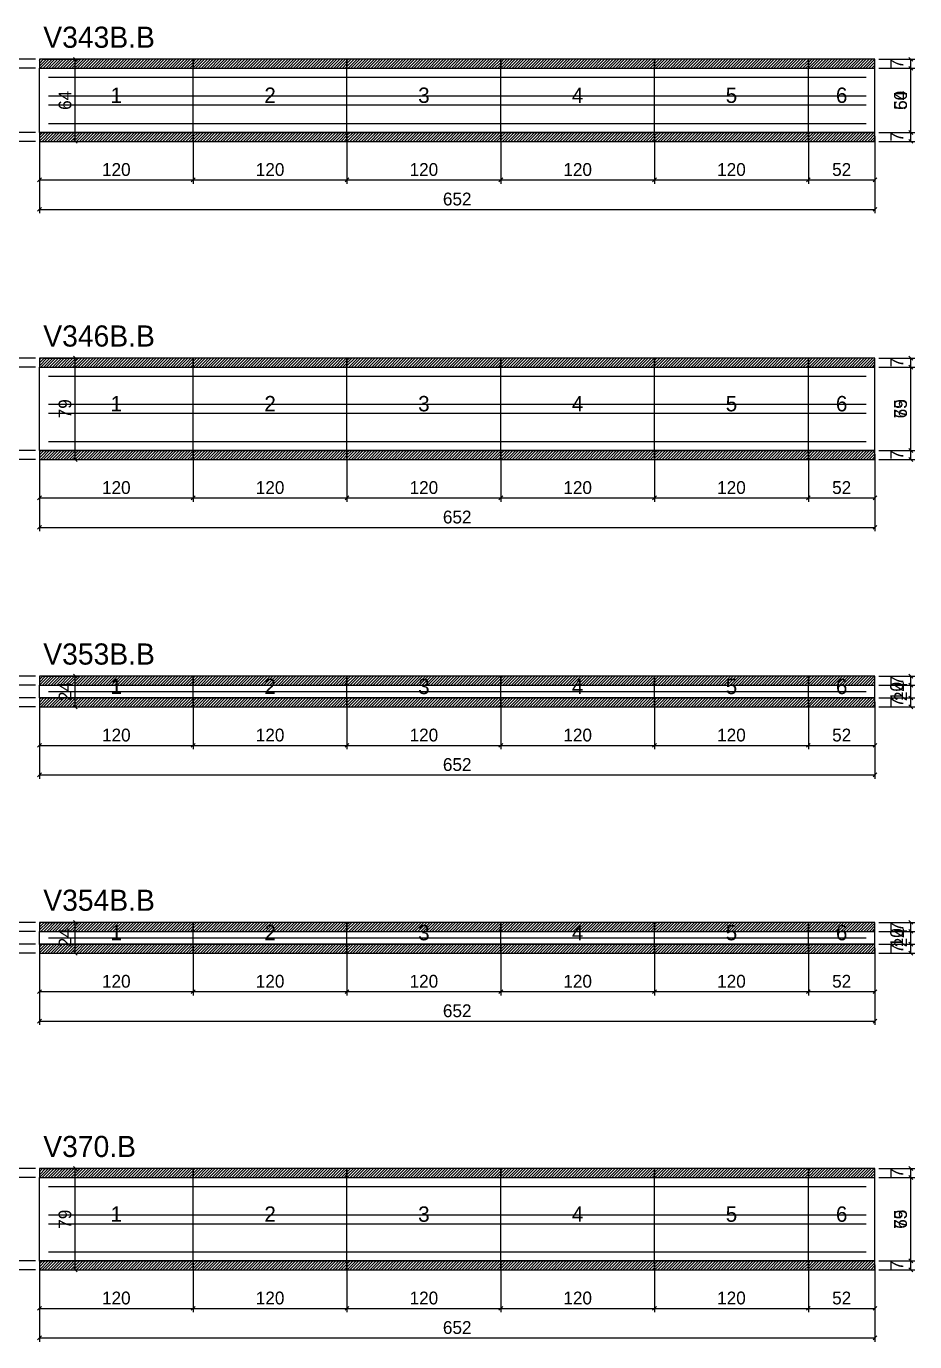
# Model space of a CAD drawing. Extents: x -9000 to 3070, y -16391 to 1250.
# Drawn here: x 900 to 1593, y -7518 to -6492 of the extents above; entities that cross this region are included whole.
import ezdxf
from ezdxf.enums import TextEntityAlignment as Align

# ---------------------------------------------------------------- set-up
doc = ezdxf.new("R2010")
doc.units = 0
for name, color, linetype in [('5', 5, 'Continuous'), ('COTA', 241, 'Continuous'), ('NOMENCLATURA', 7, 'Continuous'), ('Painéis', 200, 'Continuous'), ('SARR_2.2x5', 40, 'Continuous'), ('SARR_2.2x7', 40, 'Continuous'), ('SCO-___-LAJ', 224, 'Continuous')]:
    doc.layers.add(name, color=color, linetype=linetype)
doc.dimstyles.new('PAINEL', dxfattribs={"dimtxt": 10, "dimasz": 3, "dimexe": 3, "dimexo": 3, "dimgap": 3, "dimtad": 1, "dimblk": 'OBLIQUE', "dimblk1": 'OBLIQUE', "dimcen": 2.5, "dimclrd": 4, "dimclre": 4, "dimclrt": 240, "dimazin": 3, "dimtfac": 1, "dimtmove": 0, "dimatfit": 3})

# ---------------------------------------------------------------- blocks, each defined once
blk = doc.blocks.new('_OBLIQUE')
at = {"color": 0, "linetype": 'BYBLOCK'}
blk.add_line((-0.5, -0.5), (0.5, 0.5), dxfattribs=at)

msp = doc.modelspace()

# ---------------------------------------------------------------- hatches: boundary and pattern name
at = {"layer": 'COTA'}
h = msp.add_hatch(dxfattribs=at)
h.set_pattern_fill('ANSI31', scale=0.5)
h.paths.add_polyline_path([(910, -6525), (1030, -6525), (1030, -6518), (910, -6518)])
h = msp.add_hatch(dxfattribs=at)
h.set_pattern_fill('ANSI31', scale=0.5)
h.paths.add_polyline_path([(1030, -6525), (1150, -6525), (1150, -6518), (1030, -6518)])
h = msp.add_hatch(dxfattribs=at)
h.set_pattern_fill('ANSI31', scale=0.5)
h.paths.add_polyline_path([(1150, -6525), (1270, -6525), (1270, -6518), (1150, -6518)])
h = msp.add_hatch(dxfattribs=at)
h.set_pattern_fill('ANSI31', scale=0.5)
h.paths.add_polyline_path([(1270, -6525), (1390, -6525), (1390, -6518), (1270, -6518)])
h = msp.add_hatch(dxfattribs=at)
h.set_pattern_fill('ANSI31', scale=0.5)
h.paths.add_polyline_path([(1390, -6525), (1510, -6525), (1510, -6518), (1390, -6518)])
h = msp.add_hatch(dxfattribs=at)
h.set_pattern_fill('ANSI31', scale=0.5)
h.paths.add_polyline_path([(1510, -6525), (1562, -6525), (1562, -6518), (1510, -6518)])
h = msp.add_hatch(dxfattribs=at)
h.set_pattern_fill('ANSI31', scale=0.5)
h.paths.add_polyline_path([(910, -6582), (1030, -6582), (1030, -6575), (910, -6575)])
h = msp.add_hatch(dxfattribs=at)
h.set_pattern_fill('ANSI31', scale=0.5)
h.paths.add_polyline_path([(1030, -6582), (1150, -6582), (1150, -6575), (1030, -6575)])
h = msp.add_hatch(dxfattribs=at)
h.set_pattern_fill('ANSI31', scale=0.5)
h.paths.add_polyline_path([(1150, -6582), (1270, -6582), (1270, -6575), (1150, -6575)])
h = msp.add_hatch(dxfattribs=at)
h.set_pattern_fill('ANSI31', scale=0.5)
h.paths.add_polyline_path([(1270, -6582), (1390, -6582), (1390, -6575), (1270, -6575)])
h = msp.add_hatch(dxfattribs=at)
h.set_pattern_fill('ANSI31', scale=0.5)
h.paths.add_polyline_path([(1390, -6582), (1510, -6582), (1510, -6575), (1390, -6575)])
h = msp.add_hatch(dxfattribs=at)
h.set_pattern_fill('ANSI31', scale=0.5)
h.paths.add_polyline_path([(1510, -6582), (1562, -6582), (1562, -6575), (1510, -6575)])
h = msp.add_hatch(dxfattribs=at)
h.set_pattern_fill('ANSI31', scale=0.5)
h.paths.add_polyline_path([(910, -6758), (1030, -6758), (1030, -6751), (910, -6751)])
h = msp.add_hatch(dxfattribs=at)
h.set_pattern_fill('ANSI31', scale=0.5)
h.paths.add_polyline_path([(1030, -6758), (1150, -6758), (1150, -6751), (1030, -6751)])
h = msp.add_hatch(dxfattribs=at)
h.set_pattern_fill('ANSI31', scale=0.5)
h.paths.add_polyline_path([(1150, -6758), (1270, -6758), (1270, -6751), (1150, -6751)])
h = msp.add_hatch(dxfattribs=at)
h.set_pattern_fill('ANSI31', scale=0.5)
h.paths.add_polyline_path([(1270, -6758), (1390, -6758), (1390, -6751), (1270, -6751)])
h = msp.add_hatch(dxfattribs=at)
h.set_pattern_fill('ANSI31', scale=0.5)
h.paths.add_polyline_path([(1390, -6758), (1510, -6758), (1510, -6751), (1390, -6751)])
h = msp.add_hatch(dxfattribs=at)
h.set_pattern_fill('ANSI31', scale=0.5)
h.paths.add_polyline_path([(1510, -6758), (1562, -6758), (1562, -6751), (1510, -6751)])
h = msp.add_hatch(dxfattribs=at)
h.set_pattern_fill('ANSI31', scale=0.5)
h.paths.add_polyline_path([(910, -6830), (1030, -6830), (1030, -6823), (910, -6823)])
h = msp.add_hatch(dxfattribs=at)
h.set_pattern_fill('ANSI31', scale=0.5)
h.paths.add_polyline_path([(1030, -6830), (1150, -6830), (1150, -6823), (1030, -6823)])
h = msp.add_hatch(dxfattribs=at)
h.set_pattern_fill('ANSI31', scale=0.5)
h.paths.add_polyline_path([(1150, -6830), (1270, -6830), (1270, -6823), (1150, -6823)])
h = msp.add_hatch(dxfattribs=at)
h.set_pattern_fill('ANSI31', scale=0.5)
h.paths.add_polyline_path([(1270, -6830), (1390, -6830), (1390, -6823), (1270, -6823)])
h = msp.add_hatch(dxfattribs=at)
h.set_pattern_fill('ANSI31', scale=0.5)
h.paths.add_polyline_path([(1390, -6830), (1510, -6830), (1510, -6823), (1390, -6823)])
h = msp.add_hatch(dxfattribs=at)
h.set_pattern_fill('ANSI31', scale=0.5)
h.paths.add_polyline_path([(1510, -6830), (1562, -6830), (1562, -6823), (1510, -6823)])
h = msp.add_hatch(dxfattribs=at)
h.set_pattern_fill('ANSI31', scale=0.5)
h.paths.add_polyline_path([(910, -7006), (1030, -7006), (1030, -6999), (910, -6999)])
h = msp.add_hatch(dxfattribs=at)
h.set_pattern_fill('ANSI31', scale=0.5)
h.paths.add_polyline_path([(1030, -7006), (1150, -7006), (1150, -6999), (1030, -6999)])
h = msp.add_hatch(dxfattribs=at)
h.set_pattern_fill('ANSI31', scale=0.5)
h.paths.add_polyline_path([(1150, -7006), (1270, -7006), (1270, -6999), (1150, -6999)])
h = msp.add_hatch(dxfattribs=at)
h.set_pattern_fill('ANSI31', scale=0.5)
h.paths.add_polyline_path([(1270, -7006), (1390, -7006), (1390, -6999), (1270, -6999)])
h = msp.add_hatch(dxfattribs=at)
h.set_pattern_fill('ANSI31', scale=0.5)
h.paths.add_polyline_path([(1390, -7006), (1510, -7006), (1510, -6999), (1390, -6999)])
h = msp.add_hatch(dxfattribs=at)
h.set_pattern_fill('ANSI31', scale=0.5)
h.paths.add_polyline_path([(1510, -7006), (1562, -7006), (1562, -6999), (1510, -6999)])
h = msp.add_hatch(dxfattribs=at)
h.set_pattern_fill('ANSI31', scale=0.5)
h.paths.add_polyline_path([(910, -7023), (1030, -7023), (1030, -7016), (910, -7016)])
h = msp.add_hatch(dxfattribs=at)
h.set_pattern_fill('ANSI31', scale=0.5)
h.paths.add_polyline_path([(1030, -7023), (1150, -7023), (1150, -7016), (1030, -7016)])
h = msp.add_hatch(dxfattribs=at)
h.set_pattern_fill('ANSI31', scale=0.5)
h.paths.add_polyline_path([(1150, -7023), (1270, -7023), (1270, -7016), (1150, -7016)])
h = msp.add_hatch(dxfattribs=at)
h.set_pattern_fill('ANSI31', scale=0.5)
h.paths.add_polyline_path([(1270, -7023), (1390, -7023), (1390, -7016), (1270, -7016)])
h = msp.add_hatch(dxfattribs=at)
h.set_pattern_fill('ANSI31', scale=0.5)
h.paths.add_polyline_path([(1390, -7023), (1510, -7023), (1510, -7016), (1390, -7016)])
h = msp.add_hatch(dxfattribs=at)
h.set_pattern_fill('ANSI31', scale=0.5)
h.paths.add_polyline_path([(1510, -7023), (1562, -7023), (1562, -7016), (1510, -7016)])
h = msp.add_hatch(dxfattribs=at)
h.set_pattern_fill('ANSI31', scale=0.5)
h.paths.add_polyline_path([(910, -7198), (1030, -7198), (1030, -7191), (910, -7191)])
h = msp.add_hatch(dxfattribs=at)
h.set_pattern_fill('ANSI31', scale=0.5)
h.paths.add_polyline_path([(1030, -7198), (1150, -7198), (1150, -7191), (1030, -7191)])
h = msp.add_hatch(dxfattribs=at)
h.set_pattern_fill('ANSI31', scale=0.5)
h.paths.add_polyline_path([(1150, -7198), (1270, -7198), (1270, -7191), (1150, -7191)])
h = msp.add_hatch(dxfattribs=at)
h.set_pattern_fill('ANSI31', scale=0.5)
h.paths.add_polyline_path([(1270, -7198), (1390, -7198), (1390, -7191), (1270, -7191)])
h = msp.add_hatch(dxfattribs=at)
h.set_pattern_fill('ANSI31', scale=0.5)
h.paths.add_polyline_path([(1390, -7198), (1510, -7198), (1510, -7191), (1390, -7191)])
h = msp.add_hatch(dxfattribs=at)
h.set_pattern_fill('ANSI31', scale=0.5)
h.paths.add_polyline_path([(1510, -7198), (1562, -7198), (1562, -7191), (1510, -7191)])
h = msp.add_hatch(dxfattribs=at)
h.set_pattern_fill('ANSI31', scale=0.5)
h.paths.add_polyline_path([(910, -7215), (1030, -7215), (1030, -7208), (910, -7208)])
h = msp.add_hatch(dxfattribs=at)
h.set_pattern_fill('ANSI31', scale=0.5)
h.paths.add_polyline_path([(1030, -7215), (1150, -7215), (1150, -7208), (1030, -7208)])
h = msp.add_hatch(dxfattribs=at)
h.set_pattern_fill('ANSI31', scale=0.5)
h.paths.add_polyline_path([(1150, -7215), (1270, -7215), (1270, -7208), (1150, -7208)])
h = msp.add_hatch(dxfattribs=at)
h.set_pattern_fill('ANSI31', scale=0.5)
h.paths.add_polyline_path([(1270, -7215), (1390, -7215), (1390, -7208), (1270, -7208)])
h = msp.add_hatch(dxfattribs=at)
h.set_pattern_fill('ANSI31', scale=0.5)
h.paths.add_polyline_path([(1390, -7215), (1510, -7215), (1510, -7208), (1390, -7208)])
h = msp.add_hatch(dxfattribs=at)
h.set_pattern_fill('ANSI31', scale=0.5)
h.paths.add_polyline_path([(1510, -7215), (1562, -7215), (1562, -7208), (1510, -7208)])
h = msp.add_hatch(dxfattribs=at)
h.set_pattern_fill('ANSI31', scale=0.5)
h.paths.add_polyline_path([(910, -7390), (1030, -7390), (1030, -7383), (910, -7383)])
h = msp.add_hatch(dxfattribs=at)
h.set_pattern_fill('ANSI31', scale=0.5)
h.paths.add_polyline_path([(1030, -7390), (1150, -7390), (1150, -7383), (1030, -7383)])
h = msp.add_hatch(dxfattribs=at)
h.set_pattern_fill('ANSI31', scale=0.5)
h.paths.add_polyline_path([(1150, -7390), (1270, -7390), (1270, -7383), (1150, -7383)])
h = msp.add_hatch(dxfattribs=at)
h.set_pattern_fill('ANSI31', scale=0.5)
h.paths.add_polyline_path([(1270, -7390), (1390, -7390), (1390, -7383), (1270, -7383)])
h = msp.add_hatch(dxfattribs=at)
h.set_pattern_fill('ANSI31', scale=0.5)
h.paths.add_polyline_path([(1390, -7390), (1510, -7390), (1510, -7383), (1390, -7383)])
h = msp.add_hatch(dxfattribs=at)
h.set_pattern_fill('ANSI31', scale=0.5)
h.paths.add_polyline_path([(1510, -7390), (1562, -7390), (1562, -7383), (1510, -7383)])
h = msp.add_hatch(dxfattribs=at)
h.set_pattern_fill('ANSI31', scale=0.5)
h.paths.add_polyline_path([(910, -7462), (1030, -7462), (1030, -7455), (910, -7455)])
h = msp.add_hatch(dxfattribs=at)
h.set_pattern_fill('ANSI31', scale=0.5)
h.paths.add_polyline_path([(1030, -7462), (1150, -7462), (1150, -7455), (1030, -7455)])
h = msp.add_hatch(dxfattribs=at)
h.set_pattern_fill('ANSI31', scale=0.5)
h.paths.add_polyline_path([(1150, -7462), (1270, -7462), (1270, -7455), (1150, -7455)])
h = msp.add_hatch(dxfattribs=at)
h.set_pattern_fill('ANSI31', scale=0.5)
h.paths.add_polyline_path([(1270, -7462), (1390, -7462), (1390, -7455), (1270, -7455)])
h = msp.add_hatch(dxfattribs=at)
h.set_pattern_fill('ANSI31', scale=0.5)
h.paths.add_polyline_path([(1390, -7462), (1510, -7462), (1510, -7455), (1390, -7455)])
h = msp.add_hatch(dxfattribs=at)
h.set_pattern_fill('ANSI31', scale=0.5)
h.paths.add_polyline_path([(1510, -7462), (1562, -7462), (1562, -7455), (1510, -7455)])

# ---------------------------------------------------------------- linework, layer by layer
at = {"layer": 'Painéis'}
for p, q in [((910, -6525), (1030, -6525)), ((910, -6575), (910, -6525)), ((1030, -6575), (1030, -6525)), ((1030, -6575), (1030, -6525)), ((1030, -6525), (1150, -6525)), ((1030, -6575), (1030, -6525)), ((1150, -6575), (1150, -6525)), ((1150, -6575), (1150, -6525)), ((1150, -6525), (1270, -6525)), ((1150, -6575), (1150, -6525)), ((1270, -6575), (1270, -6525)), ((1270, -6575), (1270, -6525)), ((1270, -6525), (1390, -6525)), ((1270, -6575), (1270, -6525)), ((1390, -6575), (1390, -6525)), ((1390, -6575), (1390, -6525)), ((1390, -6525), (1510, -6525)), ((1390, -6575), (1390, -6525)), ((1510, -6575), (1510, -6525)), ((1510, -6575), (1510, -6525)), ((1510, -6525), (1562, -6525)), ((1510, -6575), (1510, -6525)), ((1562, -6575), (1562, -6525)), ((910, -6575), (1030, -6575)), ((1030, -6575), (1150, -6575)), ((1150, -6575), (1270, -6575)), ((1270, -6575), (1390, -6575)), ((1390, -6575), (1510, -6575)), ((1510, -6575), (1562, -6575)), ((910, -6758), (1030, -6758)), ((910, -6823), (910, -6758)), ((1030, -6823), (1030, -6758)), ((1030, -6823), (1030, -6758)), ((1030, -6758), (1150, -6758)), ((1030, -6823), (1030, -6758)), ((1150, -6823), (1150, -6758)), ((1150, -6823), (1150, -6758)), ((1150, -6758), (1270, -6758)), ((1150, -6823), (1150, -6758)), ((1270, -6823), (1270, -6758)), ((1270, -6823), (1270, -6758)), ((1270, -6758), (1390, -6758)), ((1270, -6823), (1270, -6758)), ((1390, -6823), (1390, -6758)), ((1390, -6823), (1390, -6758)), ((1390, -6758), (1510, -6758)), ((1390, -6823), (1390, -6758)), ((1510, -6823), (1510, -6758)), ((1510, -6823), (1510, -6758)), ((1510, -6758), (1562, -6758)), ((1510, -6823), (1510, -6758)), ((1562, -6823), (1562, -6758)), ((910, -6823), (1030, -6823)), ((1030, -6823), (1150, -6823)), ((1150, -6823), (1270, -6823)), ((1270, -6823), (1390, -6823)), ((1390, -6823), (1510, -6823)), ((1510, -6823), (1562, -6823)), ((910, -7006), (1030, -7006)), ((910, -7016), (910, -7006)), ((910, -7016), (1030, -7016)), ((1030, -7016), (1030, -7006)), ((1030, -7016), (1030, -7006)), ((1030, -7006), (1150, -7006)), ((1030, -7016), (1030, -7006)), ((1030, -7016), (1150, -7016)), ((1150, -7016), (1150, -7006)), ((1150, -7016), (1150, -7006)), ((1150, -7006), (1270, -7006)), ((1150, -7016), (1150, -7006)), ((1150, -7016), (1270, -7016)), ((1270, -7016), (1270, -7006)), ((1270, -7016), (1270, -7006)), ((1270, -7006), (1390, -7006)), ((1270, -7016), (1270, -7006)), ((1270, -7016), (1390, -7016)), ((1390, -7016), (1390, -7006)), ((1390, -7016), (1390, -7006)), ((1390, -7006), (1510, -7006)), ((1390, -7016), (1390, -7006)), ((1390, -7016), (1510, -7016)), ((1510, -7016), (1510, -7006)), ((1510, -7016), (1510, -7006)), ((1510, -7006), (1562, -7006)), ((1510, -7016), (1510, -7006)), ((1510, -7016), (1562, -7016)), ((1562, -7016), (1562, -7006)), ((910, -7198), (1030, -7198)), ((910, -7208), (910, -7198)), ((1030, -7208), (1030, -7198)), ((1030, -7208), (1030, -7198)), ((1030, -7198), (1150, -7198)), ((1030, -7208), (1030, -7198)), ((1150, -7208), (1150, -7198)), ((1150, -7208), (1150, -7198)), ((1150, -7198), (1270, -7198)), ((1150, -7208), (1150, -7198)), ((1270, -7208), (1270, -7198)), ((1270, -7208), (1270, -7198)), ((1270, -7198), (1390, -7198)), ((1270, -7208), (1270, -7198)), ((1390, -7208), (1390, -7198)), ((1390, -7208), (1390, -7198)), ((1390, -7198), (1510, -7198)), ((1390, -7208), (1390, -7198)), ((1510, -7208), (1510, -7198)), ((1510, -7208), (1510, -7198)), ((1510, -7198), (1562, -7198)), ((1510, -7208), (1510, -7198)), ((1562, -7208), (1562, -7198)), ((910, -7208), (1030, -7208)), ((1030, -7208), (1150, -7208)), ((1150, -7208), (1270, -7208)), ((1270, -7208), (1390, -7208)), ((1390, -7208), (1510, -7208)), ((1510, -7208), (1562, -7208)), ((910, -7390), (1030, -7390)), ((910, -7455), (910, -7390)), ((1030, -7455), (1030, -7390)), ((1030, -7455), (1030, -7390)), ((1030, -7390), (1150, -7390)), ((1030, -7455), (1030, -7390)), ((1150, -7455), (1150, -7390)), ((1150, -7455), (1150, -7390)), ((1150, -7390), (1270, -7390)), ((1150, -7455), (1150, -7390)), ((1270, -7455), (1270, -7390)), ((1270, -7455), (1270, -7390)), ((1270, -7390), (1390, -7390)), ((1270, -7455), (1270, -7390)), ((1390, -7455), (1390, -7390)), ((1390, -7455), (1390, -7390)), ((1390, -7390), (1510, -7390)), ((1390, -7455), (1390, -7390)), ((1510, -7455), (1510, -7390)), ((1510, -7455), (1510, -7390)), ((1510, -7390), (1562, -7390)), ((1510, -7455), (1510, -7390)), ((1562, -7455), (1562, -7390)), ((910, -7455), (1030, -7455)), ((1030, -7455), (1150, -7455)), ((1150, -7455), (1270, -7455)), ((1270, -7455), (1390, -7455)), ((1390, -7455), (1510, -7455)), ((1510, -7455), (1562, -7455))]:
    msp.add_line(p, q, dxfattribs=at)
at = {"layer": 'SARR_2.2x5'}
for points in [[(917, -7011), (1030, -7011)], [(917, -7011), (1030, -7011)], [(1030, -7011), (1150, -7011)], [(1030, -7011), (1150, -7011)], [(1150, -7011), (1270, -7011)], [(1150, -7011), (1270, -7011)], [(1270, -7011), (1390, -7011)], [(1270, -7011), (1390, -7011)], [(1390, -7011), (1510, -7011)], [(1390, -7011), (1510, -7011)], [(1510, -7011), (1555, -7011)], [(1510, -7011), (1555, -7011)], [(917, -7203), (1030, -7203)], [(917, -7203), (1030, -7203)], [(1030, -7203), (1150, -7203)], [(1030, -7203), (1150, -7203)], [(1150, -7203), (1270, -7203)], [(1150, -7203), (1270, -7203)], [(1270, -7203), (1390, -7203)], [(1270, -7203), (1390, -7203)], [(1390, -7203), (1510, -7203)], [(1390, -7203), (1510, -7203)], [(1510, -7203), (1555, -7203)], [(1510, -7203), (1555, -7203)]]:
    msp.add_lwpolyline(points, dxfattribs=at)
at = {"layer": 'SARR_2.2x7'}
for points in [[(917, -6532), (1030, -6532)], [(917, -6532), (1030, -6532)], [(1030, -6532), (1150, -6532)], [(1030, -6532), (1150, -6532)], [(1150, -6532), (1270, -6532)], [(1150, -6532), (1270, -6532)], [(1270, -6532), (1390, -6532)], [(1270, -6532), (1390, -6532)], [(1390, -6532), (1510, -6532)], [(1390, -6532), (1510, -6532)], [(1510, -6532), (1555, -6532)], [(1510, -6532), (1555, -6532)], [(917, -6546.5), (1030, -6546.5)], [(917, -6546.5), (1030, -6546.5)], [(917, -6553.5), (1030, -6553.5)], [(917, -6553.5), (1030, -6553.5)], [(1030, -6546.5), (1150, -6546.5)], [(1030, -6546.5), (1150, -6546.5)], [(1030, -6553.5), (1150, -6553.5)], [(1030, -6553.5), (1150, -6553.5)], [(1150, -6546.5), (1270, -6546.5)], [(1150, -6546.5), (1270, -6546.5)], [(1150, -6553.5), (1270, -6553.5)], [(1150, -6553.5), (1270, -6553.5)], [(1270, -6546.5), (1390, -6546.5)], [(1270, -6546.5), (1390, -6546.5)], [(1270, -6553.5), (1390, -6553.5)], [(1270, -6553.5), (1390, -6553.5)], [(1390, -6546.5), (1510, -6546.5)], [(1390, -6546.5), (1510, -6546.5)], [(1390, -6553.5), (1510, -6553.5)], [(1390, -6553.5), (1510, -6553.5)], [(1510, -6546.5), (1555, -6546.5)], [(1510, -6546.5), (1555, -6546.5)], [(1510, -6553.5), (1555, -6553.5)], [(1510, -6553.5), (1555, -6553.5)], [(917, -6568), (1030, -6568)], [(917, -6568), (1030, -6568)], [(1030, -6568), (1150, -6568)], [(1030, -6568), (1150, -6568)], [(1150, -6568), (1270, -6568)], [(1150, -6568), (1270, -6568)], [(1270, -6568), (1390, -6568)], [(1270, -6568), (1390, -6568)], [(1390, -6568), (1510, -6568)], [(1390, -6568), (1510, -6568)], [(1510, -6568), (1555, -6568)], [(1510, -6568), (1555, -6568)], [(917, -6765), (1030, -6765)], [(917, -6765), (1030, -6765)], [(1030, -6765), (1150, -6765)], [(1030, -6765), (1150, -6765)], [(1150, -6765), (1270, -6765)], [(1150, -6765), (1270, -6765)], [(1270, -6765), (1390, -6765)], [(1270, -6765), (1390, -6765)], [(1390, -6765), (1510, -6765)], [(1390, -6765), (1510, -6765)], [(1510, -6765), (1555, -6765)], [(1510, -6765), (1555, -6765)], [(917, -6787), (1030, -6787)], [(917, -6787), (1030, -6787)], [(1030, -6787), (1150, -6787)], [(1030, -6787), (1150, -6787)], [(1150, -6787), (1270, -6787)], [(1150, -6787), (1270, -6787)], [(1270, -6787), (1390, -6787)], [(1270, -6787), (1390, -6787)], [(1390, -6787), (1510, -6787)], [(1390, -6787), (1510, -6787)], [(1510, -6787), (1555, -6787)], [(1510, -6787), (1555, -6787)], [(917, -6794), (1030, -6794)], [(917, -6794), (1030, -6794)], [(1030, -6794), (1150, -6794)], [(1030, -6794), (1150, -6794)], [(1150, -6794), (1270, -6794)], [(1150, -6794), (1270, -6794)], [(1270, -6794), (1390, -6794)], [(1270, -6794), (1390, -6794)], [(1390, -6794), (1510, -6794)], [(1390, -6794), (1510, -6794)], [(1510, -6794), (1555, -6794)], [(1510, -6794), (1555, -6794)], [(917, -6816), (1030, -6816)], [(917, -6816), (1030, -6816)], [(1030, -6816), (1150, -6816)], [(1030, -6816), (1150, -6816)], [(1150, -6816), (1270, -6816)], [(1150, -6816), (1270, -6816)], [(1270, -6816), (1390, -6816)], [(1270, -6816), (1390, -6816)], [(1390, -6816), (1510, -6816)], [(1390, -6816), (1510, -6816)], [(1510, -6816), (1555, -6816)], [(1510, -6816), (1555, -6816)], [(917, -7397), (1030, -7397)], [(917, -7397), (1030, -7397)], [(1030, -7397), (1150, -7397)], [(1030, -7397), (1150, -7397)], [(1150, -7397), (1270, -7397)], [(1150, -7397), (1270, -7397)], [(1270, -7397), (1390, -7397)], [(1270, -7397), (1390, -7397)], [(1390, -7397), (1510, -7397)], [(1390, -7397), (1510, -7397)], [(1510, -7397), (1555, -7397)], [(1510, -7397), (1555, -7397)], [(917, -7419), (1030, -7419)], [(917, -7419), (1030, -7419)], [(917, -7426), (1030, -7426)], [(917, -7426), (1030, -7426)], [(1030, -7419), (1150, -7419)], [(1030, -7419), (1150, -7419)], [(1030, -7426), (1150, -7426)], [(1030, -7426), (1150, -7426)], [(1150, -7419), (1270, -7419)], [(1150, -7419), (1270, -7419)], [(1150, -7426), (1270, -7426)], [(1150, -7426), (1270, -7426)], [(1270, -7419), (1390, -7419)], [(1270, -7419), (1390, -7419)], [(1270, -7426), (1390, -7426)], [(1270, -7426), (1390, -7426)], [(1390, -7419), (1510, -7419)], [(1390, -7419), (1510, -7419)], [(1390, -7426), (1510, -7426)], [(1390, -7426), (1510, -7426)], [(1510, -7419), (1555, -7419)], [(1510, -7419), (1555, -7419)], [(1510, -7426), (1555, -7426)], [(1510, -7426), (1555, -7426)], [(917, -7448), (1030, -7448)], [(917, -7448), (1030, -7448)], [(1030, -7448), (1150, -7448)], [(1030, -7448), (1150, -7448)], [(1150, -7448), (1270, -7448)], [(1150, -7448), (1270, -7448)], [(1270, -7448), (1390, -7448)], [(1270, -7448), (1390, -7448)], [(1390, -7448), (1510, -7448)], [(1390, -7448), (1510, -7448)], [(1510, -7448), (1555, -7448)], [(1510, -7448), (1555, -7448)]]:
    msp.add_lwpolyline(points, dxfattribs=at)
at = {"layer": 'SCO-___-LAJ'}
for points in [[(910, -6525), (1030, -6525), (1030, -6518), (910, -6518)], [(1030, -6525), (1150, -6525), (1150, -6518), (1030, -6518)], [(1150, -6525), (1270, -6525), (1270, -6518), (1150, -6518)], [(1270, -6525), (1390, -6525), (1390, -6518), (1270, -6518)], [(1390, -6525), (1510, -6525), (1510, -6518), (1390, -6518)], [(1510, -6525), (1562, -6525), (1562, -6518), (1510, -6518)], [(910, -6582), (1030, -6582), (1030, -6575), (910, -6575)], [(1030, -6582), (1150, -6582), (1150, -6575), (1030, -6575)], [(1150, -6582), (1270, -6582), (1270, -6575), (1150, -6575)], [(1270, -6582), (1390, -6582), (1390, -6575), (1270, -6575)], [(1390, -6582), (1510, -6582), (1510, -6575), (1390, -6575)], [(1510, -6582), (1562, -6582), (1562, -6575), (1510, -6575)], [(910, -6758), (1030, -6758), (1030, -6751), (910, -6751)], [(1030, -6758), (1150, -6758), (1150, -6751), (1030, -6751)], [(1150, -6758), (1270, -6758), (1270, -6751), (1150, -6751)], [(1270, -6758), (1390, -6758), (1390, -6751), (1270, -6751)], [(1390, -6758), (1510, -6758), (1510, -6751), (1390, -6751)], [(1510, -6758), (1562, -6758), (1562, -6751), (1510, -6751)], [(910, -6830), (1030, -6830), (1030, -6823), (910, -6823)], [(1030, -6830), (1150, -6830), (1150, -6823), (1030, -6823)], [(1150, -6830), (1270, -6830), (1270, -6823), (1150, -6823)], [(1270, -6830), (1390, -6830), (1390, -6823), (1270, -6823)], [(1390, -6830), (1510, -6830), (1510, -6823), (1390, -6823)], [(1510, -6830), (1562, -6830), (1562, -6823), (1510, -6823)], [(910, -7006), (1030, -7006), (1030, -6999), (910, -6999)], [(1030, -7006), (1150, -7006), (1150, -6999), (1030, -6999)], [(1150, -7006), (1270, -7006), (1270, -6999), (1150, -6999)], [(1270, -7006), (1390, -7006), (1390, -6999), (1270, -6999)], [(1390, -7006), (1510, -7006), (1510, -6999), (1390, -6999)], [(1510, -7006), (1562, -7006), (1562, -6999), (1510, -6999)], [(910, -7023), (1030, -7023), (1030, -7016), (910, -7016)], [(1030, -7023), (1150, -7023), (1150, -7016), (1030, -7016)], [(1150, -7023), (1270, -7023), (1270, -7016), (1150, -7016)], [(1270, -7023), (1390, -7023), (1390, -7016), (1270, -7016)], [(1390, -7023), (1510, -7023), (1510, -7016), (1390, -7016)], [(1510, -7023), (1562, -7023), (1562, -7016), (1510, -7016)], [(910, -7198), (1030, -7198), (1030, -7191), (910, -7191)], [(1030, -7198), (1150, -7198), (1150, -7191), (1030, -7191)], [(1150, -7198), (1270, -7198), (1270, -7191), (1150, -7191)], [(1270, -7198), (1390, -7198), (1390, -7191), (1270, -7191)], [(1390, -7198), (1510, -7198), (1510, -7191), (1390, -7191)], [(1510, -7198), (1562, -7198), (1562, -7191), (1510, -7191)], [(910, -7215), (1030, -7215), (1030, -7208), (910, -7208)], [(1030, -7215), (1150, -7215), (1150, -7208), (1030, -7208)], [(1150, -7215), (1270, -7215), (1270, -7208), (1150, -7208)], [(1270, -7215), (1390, -7215), (1390, -7208), (1270, -7208)], [(1390, -7215), (1510, -7215), (1510, -7208), (1390, -7208)], [(1510, -7215), (1562, -7215), (1562, -7208), (1510, -7208)], [(910, -7390), (1030, -7390), (1030, -7383), (910, -7383)], [(1030, -7390), (1150, -7390), (1150, -7383), (1030, -7383)], [(1150, -7390), (1270, -7390), (1270, -7383), (1150, -7383)], [(1270, -7390), (1390, -7390), (1390, -7383), (1270, -7383)], [(1390, -7390), (1510, -7390), (1510, -7383), (1390, -7383)], [(1510, -7390), (1562, -7390), (1562, -7383), (1510, -7383)], [(910, -7462), (1030, -7462), (1030, -7455), (910, -7455)], [(1030, -7462), (1150, -7462), (1150, -7455), (1030, -7455)], [(1150, -7462), (1270, -7462), (1270, -7455), (1150, -7455)], [(1270, -7462), (1390, -7462), (1390, -7455), (1270, -7455)], [(1390, -7462), (1510, -7462), (1510, -7455), (1390, -7455)], [(1510, -7462), (1562, -7462), (1562, -7455), (1510, -7455)]]:
    msp.add_lwpolyline(points, close=True, dxfattribs=at)

# ---------------------------------------------------------------- texts
at = {"layer": '5'}
for s, p in [('1', (970, -6546)), ('2', (1090, -6546)), ('3', (1210, -6546)), ('4', (1330, -6546)), ('5', (1450, -6546)), ('6', (1536, -6546)), ('1', (970, -6786.5)), ('2', (1090, -6786.5)), ('3', (1210, -6786.5)), ('4', (1330, -6786.5)), ('5', (1450, -6786.5)), ('6', (1536, -6786.5)), ('1', (970, -7007)), ('2', (1090, -7007)), ('3', (1210, -7007)), ('4', (1330, -7007)), ('5', (1450, -7007)), ('6', (1536, -7007)), ('1', (970, -7199)), ('2', (1090, -7199)), ('3', (1210, -7199)), ('4', (1330, -7199)), ('5', (1450, -7199)), ('6', (1536, -7199)), ('1', (970, -7418.5)), ('2', (1090, -7418.5)), ('3', (1210, -7418.5)), ('4', (1330, -7418.5)), ('5', (1450, -7418.5)), ('6', (1536, -7418.5))]:
    msp.add_text(s, height=12, dxfattribs=at).set_placement(p, align=Align.MIDDLE_CENTER)
at = {"layer": 'NOMENCLATURA'}
for s, p in [('V343B.B', (913, -6509)), ('V346B.B', (913, -6742)), ('V353B.B', (913, -6990)), ('V354B.B', (913, -7182)), ('V370.B', (913, -7374))]:
    msp.add_text(s, height=16.5, dxfattribs=at).set_placement(p)

# ---------------------------------------------------------------- dimensions: what is measured, and where the dimension line sits
at = {"layer": 'COTA'}
for base, p1, p2 in [((882, -6525), (910, -6525), (910, -6518)), ((882, -6575), (910, -6575), (910, -6525)), ((938, -6582), (910, -6582), (910, -6518)), ((1590, -6582), (1562, -6582), (1562, -6518)), ((1590, -6525), (1562, -6525), (1562, -6518)), ((1590, -6575), (1562, -6575), (1562, -6525)), ((882, -6582), (910, -6582), (910, -6575)), ((1590, -6582), (1562, -6582), (1562, -6575)), ((882, -6758), (910, -6758), (910, -6751)), ((882, -6823), (910, -6823), (910, -6758)), ((938, -6830), (910, -6830), (910, -6751)), ((1590, -6830), (1562, -6830), (1562, -6751)), ((1590, -6758), (1562, -6758), (1562, -6751)), ((1590, -6823), (1562, -6823), (1562, -6758)), ((882, -6830), (910, -6830), (910, -6823)), ((1590, -6830), (1562, -6830), (1562, -6823)), ((882, -7006), (910, -7006), (910, -6999)), ((882, -7016), (910, -7016), (910, -7006)), ((938, -7023), (910, -7023), (910, -6999)), ((1590, -7023), (1562, -7023), (1562, -6999)), ((1590, -7006), (1562, -7006), (1562, -6999)), ((1590, -7016), (1562, -7016), (1562, -7006)), ((882, -7023), (910, -7023), (910, -7016)), ((1590, -7023), (1562, -7023), (1562, -7016)), ((882, -7198), (910, -7198), (910, -7191)), ((938, -7215), (910, -7215), (910, -7191)), ((1590, -7215), (1562, -7215), (1562, -7191)), ((1590, -7198), (1562, -7198), (1562, -7191)), ((882, -7208), (910, -7208), (910, -7198)), ((1590, -7208), (1562, -7208), (1562, -7198)), ((882, -7215), (910, -7215), (910, -7208)), ((1590, -7215), (1562, -7215), (1562, -7208)), ((882, -7390), (910, -7390), (910, -7383)), ((938, -7462), (910, -7462), (910, -7383)), ((1590, -7462), (1562, -7462), (1562, -7383)), ((1590, -7390), (1562, -7390), (1562, -7383)), ((882, -7455), (910, -7455), (910, -7390)), ((1590, -7455), (1562, -7455), (1562, -7390)), ((882, -7462), (910, -7462), (910, -7455)), ((1590, -7462), (1562, -7462), (1562, -7455))]:
    msp.add_linear_dim(base=base, p1=p1, p2=p2, angle=90, dimstyle='PAINEL', dxfattribs=at).render()
for base, p1, p2 in [((910, -6612), (910, -6575), (1030, -6575)), ((910, -6635), (910, -6575), (1562, -6575)), ((1030, -6612), (1030, -6575), (1150, -6575)), ((1150, -6612), (1150, -6575), (1270, -6575)), ((1270, -6612), (1270, -6575), (1390, -6575)), ((1390, -6612), (1390, -6575), (1510, -6575)), ((1510, -6612), (1510, -6575), (1562, -6575)), ((910, -6860), (910, -6823), (1030, -6823)), ((910, -6883), (910, -6823), (1562, -6823)), ((1030, -6860), (1030, -6823), (1150, -6823)), ((1150, -6860), (1150, -6823), (1270, -6823)), ((1270, -6860), (1270, -6823), (1390, -6823)), ((1390, -6860), (1390, -6823), (1510, -6823)), ((1510, -6860), (1510, -6823), (1562, -6823)), ((910, -7053), (910, -7016), (1030, -7016)), ((910, -7076), (910, -7016), (1562, -7016)), ((1030, -7053), (1030, -7016), (1150, -7016)), ((1150, -7053), (1150, -7016), (1270, -7016)), ((1270, -7053), (1270, -7016), (1390, -7016)), ((1390, -7053), (1390, -7016), (1510, -7016)), ((1510, -7053), (1510, -7016), (1562, -7016)), ((910, -7245), (910, -7208), (1030, -7208)), ((910, -7268), (910, -7208), (1562, -7208)), ((1030, -7245), (1030, -7208), (1150, -7208)), ((1150, -7245), (1150, -7208), (1270, -7208)), ((1270, -7245), (1270, -7208), (1390, -7208)), ((1390, -7245), (1390, -7208), (1510, -7208)), ((1510, -7245), (1510, -7208), (1562, -7208)), ((910, -7492), (910, -7455), (1030, -7455)), ((910, -7515), (910, -7455), (1562, -7455)), ((1030, -7492), (1030, -7455), (1150, -7455)), ((1150, -7492), (1150, -7455), (1270, -7455)), ((1270, -7492), (1270, -7455), (1390, -7455)), ((1390, -7492), (1390, -7455), (1510, -7455)), ((1510, -7492), (1510, -7455), (1562, -7455))]:
    msp.add_linear_dim(base=base, p1=p1, p2=p2, dimstyle='PAINEL', dxfattribs=at).render()

doc.saveas('drawing.dxf')
